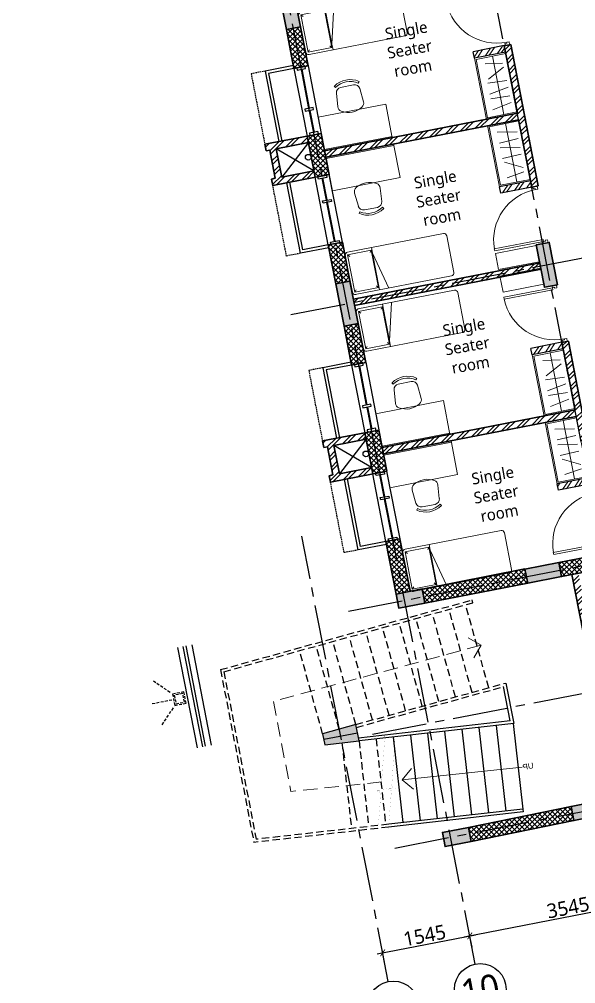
# Model space of a CAD drawing. Header units: millimetres. Extents: x -1107453 to -240403, y -265431 to 143409.
# Drawn here: x -269481 to -259794, y 19530 to 36316 of the extents above; entities that cross this region are included whole.
import ezdxf
from ezdxf.enums import TextEntityAlignment as Align

# ---------------------------------------------------------------- set-up
doc = ezdxf.new("R2010")
doc.units = ezdxf.units.MM
doc.header["$MEASUREMENT"] = 0
for name, pattern in [('CENTER2', [28.575, 19.05, -3.175, 3.175, -3.175]), ('DASHED2', [0.375, 0.25, -0.125]), ('HIDDEN', [0.375, 0.25, -0.125]), ('HIDDEN2', [4.7625, 3.175, -1.5875])]:
    doc.linetypes.add(name, pattern=pattern)
for name, color, linetype in [('A-Anno-Dims', 7, 'Continuous'), ('A-Anno-Grid Lines', 154, 'Continuous'), ('A-Elevation', 4, 'Continuous'), ('A-Steps', 3, 'Continuous'), ('A-Wall Patt', 8, 'Continuous'), ('A-Window', 4, 'Continuous'), ('Anno_Labels', 7, 'Continuous'), ('elel', 6, 'Continuous'), ('S-Conc Patt', 9, 'Continuous')]:
    doc.layers.add(name, color=color, linetype=linetype)
for name, color, linetype, lineweight in [('A-Detail Lines', 8, 'Continuous', 25), ('A-Door', 4, 'Continuous', 9), ('A-Wall Sec', 1, 'Continuous', 30), ('column hatch', 12, 'Continuous', 5), ('S-Concrete', 40, 'Continuous', 30), ('S-Reflected Beam', 60, 'Continuous', 25), ('STAIR', 3, 'Continuous', 9), ('text', 7, 'Continuous', 9), ('Wall HATCH', 8, 'Continuous', 15)]:
    doc.layers.add(name, color=color, linetype=linetype, lineweight=lineweight)
doc.layers.add('frntr', color=32, linetype='Continuous', lineweight=15, true_color=0xbd5e00)
doc.layers.add('I-Furniture', color=7, linetype='Continuous', lineweight=15, true_color=0xc76300)
doc.layers.get('S-Reflected Beam').off()
doc.styles.get("Standard").update_dxf_attribs({"font": 'trebuc.ttf'})
doc.dimstyles.new('IIITD_WD_L @ 100', dxfattribs={"dimscale": 100, "dimtxt": 2.5, "dimasz": 1, "dimexe": 0.5, "dimexo": 0.25, "dimgap": 0.3, "dimtad": 1, "dimdec": 0, "dimrnd": 1, "dimzin": 0, "dimdsep": 46, "dimtxsty": 'Standard', "dimblk": 'ARCHTICK', "dimcen": 0.2, "dimdle": 1, "dimclrd": 8, "dimclre": 8, "dimadec": 0, "dimazin": 0, "dimtfac": 1, "dimtdec": 0, "dimtofl": 0, "dimtmove": 0, "dimatfit": 0, "dimfxl": 2, "dimfxlon": 1, "dimtolj": 1, "dimtzin": 0, "dimlwd": -1, "dimlwe": -1, "dimarcsym": 0})
doc.dimstyles.new('IIITD_WD_M @ 100', dxfattribs={"dimscale": 100, "dimtxt": 1, "dimasz": 0.25, "dimexe": 0.25, "dimexo": 0.25, "dimgap": 0.3, "dimtad": 1, "dimdec": 0, "dimrnd": 2.5, "dimzin": 0, "dimdsep": 46, "dimtxsty": 'Standard', "dimblk": 'ARCHTICK', "dimcen": 0.2, "dimdle": 0.5, "dimclrd": 8, "dimclre": 254, "dimadec": 0, "dimazin": 0, "dimtfac": 1, "dimtdec": 0, "dimtofl": 0, "dimtmove": 0, "dimatfit": 0, "dimfxl": 100, "dimtolj": 1, "dimtzin": 0, "dimlwd": -1, "dimlwe": -1, "dimarcsym": 0})
pattern_1 = [(45, (-807589.64, 155953.76), (-106.066017, 106.066017), []), (45, (-807518.93, 155953.76), (-106.066017, 106.066017), [])]

# ---------------------------------------------------------------- blocks, each defined once
blk = doc.blocks.new('Cols Hostel')
at = {"layer": 'S-Conc Patt'}
h = blk.add_hatch(color=256, dxfattribs=at)
h.paths.add_polyline_path([(626562, 5668), (626812, 5668), (626812, 5218), (626562, 5218)])
h.paths.add_polyline_path([(626262, 5668), (626512, 5668), (626512, 5218), (626262, 5218)])
h.paths.add_polyline_path([(610501, 6261), (610751, 6261), (610751, 5811), (610501, 5811)])
h.paths.add_polyline_path([(633755, -13559), (633802, -13804), (633351, -13892), (633303, -13647)])
h.paths.add_polyline_path([(608436, -13975), (608436, -14225), (607987, -14225), (607987, -13975)])
h.paths.add_polyline_path([(639101, 2747), (639347, 2795), (639490, 2059), (639245, 2011)])
h.paths.add_polyline_path([(640105, -2416), (640351, -2368), (640494, -3105), (640248, -3152)])
h.paths.add_polyline_path([(631447, -4099), (631693, -4051), (631836, -4788), (631590, -4835)])
h.paths.add_polyline_path([(630444, 1064), (630689, 1112), (630832, 376), (630587, 328)])
h.paths.add_polyline_path([(608186, 6255), (608436, 6255), (608436, 5505), (608186, 5505)])
h.paths.add_polyline_path([(608186, 995), (608436, 995), (608436, 245), (608186, 245)])
h.paths.add_polyline_path([(608186, -4265), (608436, -4265), (608436, -5015), (608186, -5015)])
h.paths.add_polyline_path([(599366, -4265), (599616, -4265), (599616, -5015), (599366, -5015)])
h.paths.add_polyline_path([(599366, 995), (599616, 995), (599616, 245), (599366, 245)])
h.paths.add_polyline_path([(626561, 11103), (626811, 11103), (626811, 10353), (626561, 10353)])
h.paths.add_polyline_path([(626561, 17051), (626811, 17051), (626811, 16301), (626561, 16301)])
h.paths.add_polyline_path([(626561, 13871), (626811, 13871), (626811, 13121), (626561, 13121)])
h.paths.add_polyline_path([(610451, 11170), (610201, 11170), (610201, 10420), (610451, 10420)])
h.paths.add_polyline_path([(610451, 16301), (610201, 16301), (610201, 17051), (610451, 17051)])
h.paths.add_polyline_path([(610451, 13121), (610201, 13121), (610201, 13871), (610451, 13871)])
h.paths.add_polyline_path([(598411, 9225), (598661, 9225), (598661, 8475), (598411, 8475)])
h.paths.add_polyline_path([(603651, 16801), (603651, 17051), (602901, 17051), (602901, 16801)])
h.paths.add_polyline_path([(602901, 14630), (603151, 14630), (603151, 13880), (602901, 13880)])
h.paths.add_polyline_path([(596931, 9225), (597181, 9225), (597181, 8475), (596931, 8475)])
h.paths.add_polyline_path([(596931, 11170), (597181, 11170), (597181, 10420), (596931, 10420)])
h.paths.add_polyline_path([(602901, 11170), (603151, 11170), (603151, 10420), (602901, 10420)])
h.paths.add_polyline_path([(608436, 11170), (608186, 11170), (608186, 10420), (608436, 10420)])
h.paths.add_polyline_path([(604651, 11170), (604881, 11170), (604881, 10420), (604651, 10420)])
h.paths.add_polyline_path([(639550, 13200), (639796, 13248), (639939, 12512), (639694, 12464)])
h.paths.add_polyline_path([(634799, 10295), (634847, 10050), (634109, 9906), (634061, 10152)])
h.paths.add_polyline_path([(637666, -8396), (637892, -8352), (637980, -8804), (637754, -8848)])
h.paths.add_polyline_path([(636133, -13080), (636180, -13325), (635591, -13440), (635544, -13194)])
h.paths.add_polyline_path([(603151, 9225), (603151, 8995), (602401, 8995), (602401, 9225)])
h.paths.add_polyline_path([(642512, -9792), (642556, -10018), (642110, -10105), (642066, -9879)])
h.paths.add_polyline_path([(638556, -10561), (638600, -10787), (638148, -10875), (638104, -10649)])
h.paths.add_polyline_path([(642096, -7653), (642140, -7878), (641688, -7966), (641644, -7740)])
h.paths.add_polyline_path([(640153, -10027), (640379, -9983), (640465, -10425), (640239, -10468)])
h.paths.add_polyline_path([(640118, -8037), (640162, -8263), (639710, -8351), (639666, -8125)])
h.paths.add_polyline_path([(603151, -11965), (603151, -12195), (602701, -12195), (602701, -11965)])
h.paths.add_polyline_path([(603151, -10130), (602921, -10130), (602921, -9670), (603151, -9670)])
h.paths.add_polyline_path([(599111, -11965), (599111, -12195), (598661, -12195), (598661, -11965)])
h.paths.add_polyline_path([(599112, -9785), (599112, -10015), (598661, -10015), (598661, -9785)])
h.paths.add_polyline_path([(600791, -11735), (601021, -11735), (601021, -12195), (600791, -12195)])
h.paths.add_polyline_path([(601136, -9785), (601136, -10015), (600676, -10015), (600676, -9785)])
h.paths.add_polyline_path([(634937, -3421), (635163, -3377), (635306, -4113), (635080, -4157)])
h.paths.add_polyline_path([(635631, 2073), (635857, 2117), (636000, 1380), (635775, 1336)])
h.paths.add_polyline_path([(634717, 6775), (634674, 7001), (635410, 7144), (635454, 6918)])
h.paths.add_polyline_path([(631992, 11731), (632217, 11775), (632361, 11038), (632135, 10995)])
h.paths.add_polyline_path([(604651, 6255), (604881, 6255), (604881, 5505), (604651, 5505)])
h.paths.add_polyline_path([(639083, -12506), (639131, -12752), (638541, -12866), (638493, -12621)])
h.paths.add_polyline_path([(603152, -13975), (603152, -14225), (602552, -14225), (602552, -13975)])
h.paths.add_polyline_path([(638469, 11008), (638714, 11056), (638857, 10320), (638611, 10272)])
h.paths.add_polyline_path([(606268, -9785), (606268, -10035), (605668, -10035), (605668, -9785)])
h.paths.add_polyline_path([(599161, 5765), (599161, 6015), (598411, 6015), (598411, 5765)])
h.paths.add_polyline_path([(642896, -11765), (642944, -12011), (642503, -12096), (642455, -11851)])
h.paths.add_polyline_path([(606267, -13975), (606267, -14225), (605667, -14225), (605667, -13975)])
h.paths.add_polyline_path([(599113, -13975), (599113, -14225), (598662, -14225), (598662, -13975)])
h.paths.add_polyline_path([(626262, 11911), (626512, 11911), (626512, 11161), (626262, 11161)])
h.paths.add_polyline_path([(626261, 17051), (626511, 17051), (626511, 16301), (626261, 16301)])
h.paths.add_polyline_path([(610751, 16301), (610501, 16301), (610501, 17051), (610751, 17051)])
h.paths.add_polyline_path([(610501, 8731), (610751, 8731), (610751, 7981), (610501, 7981)])
h.paths.add_polyline_path([(626511, 7981), (626261, 7981), (626261, 8731), (626511, 8731)])
h.paths.add_polyline_path([(621251, 11236), (621021, 11236), (621021, 11836), (621251, 11836)])
h.paths.add_polyline_path([(610501, 11911), (610751, 11911), (610751, 11161), (610501, 11161)])
h.paths.add_polyline_path([(615991, 11236), (615761, 11236), (615761, 11836), (615991, 11836)])
h.paths.add_polyline_path([(635329, -8947), (635377, -9193), (634788, -9307), (634740, -9062)])
h.paths.add_polyline_path([(633933, 1743), (634159, 1786), (634302, 1050), (634076, 1006)])
h.paths.add_polyline_path([(604651, 995), (604881, 995), (604881, 245), (604651, 245)])
h.paths.add_polyline_path([(604651, -4265), (604881, -4265), (604881, -5015), (604651, -5015)])
h.paths.add_polyline_path([(626261, 13871), (626511, 13871), (626511, 13121), (626261, 13121)])
h.paths.add_polyline_path([(621021, 13796), (621251, 13796), (621251, 13196), (621021, 13196)])
h.paths.add_polyline_path([(615761, 13796), (615991, 13796), (615991, 13196), (615761, 13196)])
h.paths.add_polyline_path([(610751, 13121), (610501, 13121), (610501, 13871), (610751, 13871)])
h.paths.add_polyline_path([(633692, 12061), (633938, 12109), (634081, 11373), (633835, 11325)])
h.paths.add_polyline_path([(628502, 11052), (628747, 11100), (628891, 10364), (628645, 10316)])
h.paths.add_polyline_path([(596931, 14630), (597181, 14630), (597181, 13880), (596931, 13880)])
h.paths.add_polyline_path([(639922, 11291), (640167, 11338), (640310, 10602), (640064, 10555)])
h.paths.add_polyline_path([(638890, 16600), (639135, 16648), (639278, 15912), (639033, 15864)])
h.paths.add_polyline_path([(633032, 15458), (633277, 15505), (633421, 14769), (633175, 14721)])
h.paths.add_polyline_path([(632948, -9410), (632996, -9656), (632544, -9743), (632497, -9498)])
h.paths.add_polyline_path([(636635, -3091), (636861, -3047), (637004, -3783), (636778, -3827)])
h.paths.add_polyline_path([(639326, 7905), (639374, 7660), (638638, 7516), (638590, 7762)])
h.paths.add_polyline_path([(632930, 6906), (633155, 6950), (633298, 6214), (633073, 6170)])
h.paths.add_polyline_path([(629440, 6228), (629685, 6275), (629828, 5539), (629583, 5491)])
h.paths.add_polyline_path([(620836, 16801), (620836, 17051), (621436, 17051), (621436, 16801)])
h.paths.add_polyline_path([(615576, 16801), (615576, 17051), (616176, 17051), (616176, 16801)])
h.paths.add_polyline_path([(620836, 7981), (620836, 8231), (621436, 8231), (621436, 7981)])
h.paths.add_polyline_path([(615576, 7981), (615576, 8231), (616176, 8231), (616176, 7981)])
h.paths.add_polyline_path([(602401, 5785), (602401, 6015), (603151, 6015), (603151, 5785)])
h.paths.add_polyline_path([(602922, 995), (603152, 995), (603152, 245), (602922, 245)])
h.paths.add_polyline_path([(608436, -9785), (608436, -10035), (607987, -10035), (607987, -9785)])
h.paths.add_polyline_path([(602921, -4265), (603151, -4265), (603151, -5015), (602921, -5015)])
h.paths.add_polyline_path([(632225, 16801), (632225, 17051), (632975, 17051), (632975, 16801)])
at = {"layer": 'S-Concrete', "lineweight": 35}
for points in [[(630444, 1064), (630689, 1112), (630832, 376), (630587, 328)], [(631447, -4099), (631693, -4051), (631836, -4788), (631590, -4835)], [(635329, -8947), (635377, -9193), (634788, -9307), (634740, -9062), (635329, -8947)], [(636133, -13080), (636180, -13325), (635591, -13440), (635544, -13194), (636133, -13080)]]:
    blk.add_lwpolyline(points, close=True, dxfattribs=at)
for points in [[(634937, -3421), (635163, -3377), (635306, -4113), (635080, -4157), (634937, -3421)], [(632948, -9410), (632996, -9656), (632544, -9743), (632497, -9498), (632948, -9410)], [(633755, -13559), (633802, -13804), (633351, -13892), (633303, -13647), (633755, -13559)]]:
    blk.add_lwpolyline(points, dxfattribs=at)
blk = doc.blocks.new('ABL_Door_S - 1000 x 2100-11-3 Second Floor Lvl')
at = {"layer": 'A-Door', "color": 5}
for p, q in [((-500, 38), (-450, 38)), ((-500, -38), (-500, 38)), ((-450, 38), (-450, -3)), ((450, 38), (450, -3)), ((500, 38), (450, 38)), ((500, -38), (500, 38)), ((-500, -38), (-465, -38)), ((-465, -3), (-450, -3)), ((-465, -38), (-465, -3)), ((-430, -38), (-465, -38)), ((465, -3), (450, -3)), ((465, -38), (465, -3)), ((500, -38), (465, -38))]:
    blk.add_line(p, q, dxfattribs=at)
at = {"layer": 'A-Door', "color": 5, "lineweight": 18}
for p, q in [((-465, -38), (-465, -903)), ((-430, -38), (-430, -903)), ((-430, -903), (-465, -903))]:
    blk.add_line(p, q, dxfattribs=at)
at = {"layer": 'A-Door'}
blk.add_arc((-450, -2), 900, 271.2981, 359.9894, dxfattribs=at)
blk = doc.blocks.new('W 1200')
at = {"layer": 'A-Window', "linetype": 'HIDDEN', "ltscale": 100}
for p, q in [((552588, 7900), (552588, 9150)), ((552838, 7900), (552588, 7900))]:
    blk.add_line(p, q, dxfattribs=at)
at = {"layer": 'A-Window', "color": 2, "lineweight": 40}
for p, q in [((553463, 8720), (553463, 9110)), ((553463, 7990), (553463, 8680))]:
    blk.add_line(p, q, dxfattribs=at)
at = {"layer": 'A-Window', "color": 5}
for points in [[(553338, 7900), (552838, 7900), (552838, 9150)], [(553338, 7950), (552888, 7950), (552888, 9150)]]:
    blk.add_lwpolyline(points, dxfattribs=at)
at = {"layer": 'A-Window'}
for points in [[(553338, 7950), (553338, 9150)], [(553588, 7950), (553588, 9150)], [(553388, 8680), (553388, 8720), (553538, 8720), (553538, 8680), (553388, 8680)]]:
    blk.add_lwpolyline(points, dxfattribs=at)
for points in [[(553388, 9150), (553538, 9150), (553538, 9110), (553388, 9110)], [(553388, 7990), (553538, 7990), (553538, 7950), (553388, 7950)]]:
    blk.add_lwpolyline(points, close=True, dxfattribs=at)
blk = doc.blocks.new('s g h s l')
at = {"layer": 'S-Conc Patt'}
blk.add_hatch(color=256, dxfattribs=at).paths.add_polyline_path([(521138, -8797), (521138, -9087), (521738, -9040), (521738, -8844)])
at = {"layer": 'A-Elevation', "linetype": 'HIDDEN2', "ltscale": 40}
for p, q in [((523272, -7411), (518738, -7052)), ((518738, -7102), (518738, -7052)), ((523222, -7457), (518738, -7102)), ((523222, -7457), (523222, -10428)), ((523272, -7411), (523272, -10474)), ((521138, -8797), (518438, -8583)), ((521138, -8847), (518488, -8637)), ((520906, -10610), (523222, -10428)), ((520919, -10659), (523272, -10474))]:
    blk.add_line(p, q, dxfattribs=at)
at = {"layer": 'A-Elevation'}
for p, q in [((518438, -8583), (518438, -9300)), ((518488, -9245), (518488, -8637)), ((518488, -9245), (521138, -9037)), ((518438, -9300), (521138, -9087)), ((518566, -10794), (520906, -10610)), ((518570, -10844), (520919, -10659)), ((518566, -10794), (518570, -10844))]:
    blk.add_line(p, q, dxfattribs=at)
at = {"layer": 'A-Steps', "linetype": 'DASHED2', "ltscale": 500}
for p, q in [((518748, -8607), (518866, -7112)), ((519047, -8631), (519165, -7136)), ((519346, -8655), (519464, -7159)), ((519645, -8678), (519763, -7183)), ((519944, -8702), (520062, -7207)), ((520243, -8726), (520361, -7230)), ((520542, -8749), (520660, -7254)), ((520841, -8773), (520960, -7278)), ((521140, -8797), (521259, -7301)), ((521439, -8821), (521558, -7325)), ((521738, -8844), (521857, -7349)), ((521439, -9064), (521558, -10559)), ((520841, -9111), (520960, -10606)), ((521140, -9087), (521259, -10583))]:
    blk.add_line(p, q, dxfattribs=at)
at = {"layer": 'A-Steps'}
for p, q in [((519346, -9228), (519463, -10723)), ((519645, -9205), (519762, -10700)), ((519944, -9181), (520061, -10676)), ((520243, -9158), (520360, -10653)), ((520542, -9134), (520659, -10629)), ((518448, -9299), (518566, -10794)), ((518747, -9275), (518865, -10771)), ((519046, -9252), (519164, -10747))]:
    blk.add_line(p, q, dxfattribs=at)
at = {"layer": 'S-Concrete'}
blk.add_lwpolyline([(521138, -8797), (521738, -8844), (521738, -9040), (521138, -9087), (521138, -8797)], dxfattribs=at)
at = {"layer": 'STAIR', "color": 5, "const_width": 1}
for points in [[(520486, -9052), (520732, -9977), (520660, -10026), (520830, -9989), (520750, -10043), (520925, -10679)], [(520672, -9052), (520918, -9977), (520846, -10026), (521016, -9989), (520936, -10043), (521111, -10679)]]:
    blk.add_lwpolyline(points, dxfattribs=at)
at = {"layer": 'text'}
for p, q in [((518738, -7854), (518932, -7688)), ((518738, -7854), (518904, -8048)), ((520531, -9895), (520336, -9731)), ((518438, -10077), (520531, -9895)), ((520531, -9895), (520367, -10090))]:
    blk.add_line(p, q, dxfattribs=at)
at = {"layer": 'text', "linetype": 'DASHED2', "ltscale": 1000}
for p, q in [((518738, -7854), (522472, -8128)), ((522472, -8128), (522472, -9726)), ((520888, -9864), (522472, -9726))]:
    blk.add_line(p, q, dxfattribs=at)
at = {"layer": 'text', "insert": (518237, -10029), "char_height": 100, "width": 230.66, "attachment_point": 1}
blk.add_mtext('{\\fArial|b0|i0|c0|p34;UP}', dxfattribs=at)
blk = doc.blocks.new('_ArchTick')
at = {"color": 0, "linetype": 'ByBlock', "const_width": 0.15}
blk.add_lwpolyline([(-0.5, -0.5), (0.5, 0.5)], dxfattribs=at)
blk = doc.blocks.new('A$C4AD23F1D')
at = {"layer": 'I-Furniture', "true_color": 0xff4dff}
blk.add_hatch(color=211, dxfattribs=at).paths.add_polyline_path([(0, 25), (0, 0), (1200, 0), (1200, 25)])
at = {"layer": 'frntr', "color": 203, "true_color": 0xb63cc3}
blk.add_lwpolyline([(0, 0), (1200, 0), (1200, 25), (0, 25)], close=True, dxfattribs=at)
blk = doc.blocks.new('A$C0E3E786B')
at = {"layer": 'I-Furniture', "ltscale": 0.1}
for p, q in [((-1955, 216), (-1955, 866)), ((-1915, 872), (-1881, 837)), ((-1915, 872), (-1495, 872)), ((-1915, 211), (-1915, 872)), ((-1905, 916), (-205, 916)), ((-1495, 872), (-1521, 837)), ((-1495, 872), (-1495, 211)), ((-1481, 916), (-1481, 816)), ((-155, 866), (-155, 216)), ((-1481, 166), (-1481, 816)), ((-1481, 816), (-1320, 166)), ((-1915, 211), (-1881, 246)), ((-1915, 211), (-1495, 211)), ((-1495, 211), (-1521, 246)), ((-1915, 166), (-1915, 167)), ((-205, 166), (-1915, 166))]:
    blk.add_line(p, q, dxfattribs=at)
for centre, start, end in [((-1905, 866), 90, 180), ((-205, 866), 0, 90), ((-1905, 216), 180, 270), ((-205, 216), 270, 0)]:
    blk.add_arc(centre, 50, start, end, dxfattribs=at)
blk = doc.blocks.new('A$C30AF02BA')
at = {"layer": 'I-Furniture', "color": 9, "ltscale": 0.1, "true_color": 0xbababa}
for p, q in [((-224, 28), (-224, 1063)), ((-73, 913), (-374, 958)), ((-369, 684), (-70, 837)), ((-390, 615), (-60, 601)), ((-55, 482), (-393, 423)), ((-390, 340), (-60, 326)), ((-55, 207), (-393, 147))]:
    blk.add_line(p, q, dxfattribs=at)
at = {"layer": 'I-Furniture', "ltscale": 0.1}
blk.add_lwpolyline([(-537, 3), (-537, 1088), (13, 1088), (13, 3)], close=True, dxfattribs=at)
blk.add_lwpolyline([(13, 28), (-512, 28), (-512, 1063), (13, 1063)], dxfattribs=at)
blk = doc.blocks.new('chair1')
at = {"layer": 'I-Furniture'}
for p, q in [((-320, 228), (-84, 207)), ((16, 201), (42, 219)), ((1, 115), (1, -115)), ((-320, -228), (-84, -207)), ((16, -201), (42, -219))]:
    blk.add_line(p, q, dxfattribs=at)
for centre, radius, start, end in [((-108, 0), 351, 148.407, 211.593), ((-328, 135), 92.9, 85.0303, 148.407), ((-92, 115), 92.9, 0, 85.0303), ((-278, 0), 356, 325.6197, 34.3803), ((-278, 0), 387, 325.6197, 34.3803), ((-92, -115), 92.9, 274.9697, 0), ((-328, -135), 92.9, 211.593, 274.9697)]:
    blk.add_arc(centre, radius, start, end, dxfattribs=at)
blk = doc.blocks.new('RRRR')
at = {"layer": 'Wall HATCH'}
h = blk.add_hatch(dxfattribs=at)
h.set_pattern_fill('ANSI32', color=256, scale=400, angle=360, style=0)
h.paths.add_polyline_path([(-87944, 22553), (-88494, 22553), (-88494, 22668), (-87944, 22668)])
at = {"layer": 'A-Wall Sec'}
for p, q in [((-87944, 22668), (-88494, 22668)), ((-88494, 22553), (-88494, 22668)), ((-87944, 22553), (-88494, 22553))]:
    blk.add_line(p, q, dxfattribs=at)
at = {"layer": 'I-Furniture', "ltscale": 0.1}
blk.add_lwpolyline([(-91364, 23756), (-90164, 23756), (-90164, 23156), (-91364, 23156)], close=True, dxfattribs=at)
at = {"layer": 'I-Furniture', "xscale": -1, "rotation": 180}
blk.add_blockref('A$C30AF02BA', (-87958, 23756), dxfattribs=at)
at = {"layer": 'I-Furniture', "ltscale": 0.1, "xscale": -1, "rotation": 90}
blk.add_blockref('chair1', (-90764, 22723), dxfattribs=at)
at = {"layer": 'I-Furniture'}
blk.add_blockref('A$C0E3E786B', (-89404, 21140), dxfattribs=at)
blk = doc.blocks.new('sss')
at = {"layer": 'Wall HATCH'}
h = blk.add_hatch(dxfattribs=at)
h.set_pattern_fill('ANSI32', color=256, scale=400, angle=360, style=0)
h.set_pattern_definition([(45, (12972.95, 6724.33), (-106.06602, 106.06602), []), (45, (13043.66, 6724.33), (-106.06602, 106.06602), [])])
h.paths.add_polyline_path([(-74971, 29278), (-75521, 29278), (-75521, 29393), (-74971, 29393)])
at = {"layer": 'A-Wall Sec'}
for p, q in [((-74971, 29393), (-75521, 29393)), ((-75521, 29278), (-75521, 29393)), ((-74971, 29278), (-75521, 29278))]:
    blk.add_line(p, q, dxfattribs=at)
at = {"layer": 'frntr', "color": 203, "true_color": 0xb63cc3}
blk.add_lwpolyline([(-78391, 28190), (-77191, 28190), (-77191, 28215), (-78391, 28215)], close=True, dxfattribs=at)
at = {"layer": 'I-Furniture', "ltscale": 0.1}
blk.add_lwpolyline([(-78391, 28190), (-77191, 28190), (-77191, 28790), (-78391, 28790)], close=True, dxfattribs=at)
at = {"layer": 'I-Furniture', "extrusion": (0, 0, -1), "zscale": -1, "rotation": 180}
blk.add_blockref('A$C0E3E786B', (76431, 30806), dxfattribs=at)
at = {"layer": 'I-Furniture', "ltscale": 0.1, "rotation": 90}
blk.add_blockref('chair1', (-77791, 29223), dxfattribs=at)
at = {"layer": 'I-Furniture'}
blk.add_blockref('A$C30AF02BA', (-74985, 28189), dxfattribs=at)
at = {"layer": 'I-Furniture', "color": 32, "true_color": 0xd67c2e, "xscale": -1, "rotation": 180}
blk.add_blockref('A$C4AD23F1D', (-78391, 28215), dxfattribs=at)
blk = doc.blocks.new('Grid Head')
blk.add_circle((0, 0), 3)
at = {"layer": 'Anno_Labels'}
blk.add_attdef('GRID_NAME', text='', height=3, dxfattribs=at).set_placement((0, 0), align=Align.MIDDLE_CENTER)
blk = doc.blocks.new('*D1101')
at = {"layer": 'A-Anno-Dims', "color": 8, "transparency": 16777216}
for p, q in [((545837, -12400), (549513, -11685)), ((549453, -11901), (549405, -11655)), ((545973, -12577), (545925, -12332))]:
    blk.add_line(p, q, dxfattribs=at)
at = {"layer": 'A-Anno-Dims', "color": 8, "transparency": 16777216, "xscale": 100, "yscale": 100, "zscale": 100}
for p, rotation in [((549415, -11704), 11.00000000000686), ((545935, -12381), 191.0000000000068)]:
    blk.add_blockref('_ArchTick', p, dxfattribs=dict(at, rotation=rotation))
at = {"layer": 'A-Anno-Dims', "color": 0, "transparency": 16777216, "insert": (547645, -11888), "char_height": 250, "attachment_point": 5, "rotation": 11}
blk.add_mtext('\\A1;3545', dxfattribs=at)
blk = doc.blocks.new('_Open90')
at = {"color": 0, "linetype": 'ByBlock', "lineweight": -2}
for p, q in [((0, 0), (-1, 0)), ((-0.5, 0.5), (0, 0)), ((0, 0), (-0.5, -0.5))]:
    blk.add_line(p, q, dxfattribs=at)
blk = doc.blocks.new('*D1130')
at = {"layer": 'A-Anno-Dims', "color": 8, "transparency": 16777216}
for p, q in [((544321, -12695), (546033, -12362)), ((545973, -12577), (545925, -12332)), ((544457, -12872), (544409, -12626))]:
    blk.add_line(p, q, dxfattribs=at)
at = {"layer": 'A-Anno-Dims', "color": 8, "transparency": 16777216, "xscale": 100, "yscale": 100, "zscale": 100}
for p, rotation in [((545935, -12381), 11.00000000000771), ((544419, -12676), 191.0000000000077)]:
    blk.add_blockref('_ArchTick', p, dxfattribs=dict(at, rotation=rotation))
at = {"layer": 'A-Anno-Dims', "color": 0, "transparency": 16777216, "insert": (545147, -12374), "char_height": 250, "attachment_point": 5, "rotation": 11}
blk.add_mtext('\\A1;1545', dxfattribs=at)
blk = doc.blocks.new('Grid Girls Hostel')
at = {"layer": 'A-Anno-Dims'}
blk.add_line((543390.7, -8958.9), (543979.8, -8845), dxfattribs=at)
at = {"layer": 'A-Anno-Grid Lines', "linetype": 'CENTER2', "ltscale": 50}
for p, q in [((546030.4, -12871.7), (538541, 25657.8)), ((549510.2, -12195.2), (542822.9, 22208.1)), ((542821.1, -1566.3), (557324.7, 1252.9)), ((543824.8, -6729.7), (558328.3, -3910.5)), ((544516.2, -13176.5), (543009.3, -5424.5)), ((544241.4, -8869.5), (558745, -6050.3)), ((544626.8, -10852.3), (559130.4, -8033.1))]:
    blk.add_line(p, q, dxfattribs=at)
at = {"layer": 'A-Anno-Dims'}
ref = blk.add_blockref('Grid Head', (546116.2, -13313.4), dxfattribs=dict(at, xscale=150, yscale=150, zscale=150, rotation=11.00000000000739))
ref.add_attrib('GRID_NAME', '10', dxfattribs={"layer": '0', "height": 450, "rotation": 11}).set_placement((546116.2, -13313.4), align=Align.MIDDLE_CENTER)
ref = blk.add_blockref('Grid Head', (544602.1, -13618.3), dxfattribs=dict(at, xscale=150, yscale=150, zscale=150, rotation=11.00000000000739))
ref.add_attrib('GRID_NAME', '9A', dxfattribs={"layer": '0', "height": 450, "rotation": 11}).set_placement((544602.1, -13618.3), align=Align.MIDDLE_CENTER)
for p1, p2, distance, picture, middle in [((546030.4, -12871.7), (549510.2, -12195.2), 500, '*D1101', (547644.9, -11888.3)), ((544500.1, -13094), (546016.3, -12799.3), 426.3, '*D1130', (545147, -12374.4))]:
    dim = blk.add_aligned_dim(p1=p1, p2=p2, distance=distance, dimstyle='IIITD_WD_L @ 100', override={"dimldrblk": 'Open90', "dimarcsym": 1}, dxfattribs=at)
    dim.commit()
    dim.dimension.update_dxf_attribs({"geometry": picture, "text_midpoint": middle})

msp = doc.modelspace()

# ---------------------------------------------------------------- hatches: boundary and pattern name
at = {"layer": 'A-Wall Patt'}
h = msp.add_hatch(dxfattribs=at)
h.set_pattern_fill('ANSI37', color=256, scale=500, style=0)
h.paths.add_polyline_path([(-264225.2, 34330.4), (-264470.6, 34282.7), (-264401, 33924.4, -0.0000921), (-264401, 33924.4), (-264331.3, 33566.1), (-264085.9, 33613.8)])
h.paths.add_polyline_path([(-264585.8, 36185.6), (-264831.3, 36137.9), (-264699.6, 35460.6), (-264454.2, 35508.3)])
h.paths.add_polyline_path([(-264974.4, 36874.2), (-264729, 36921.9), (-264860.6, 37599.2), (-265106, 37551.5)])
h.paths.add_polyline_path([(-265228.9, 39493.7), (-265474.3, 39446), (-265404.6, 39087.7, -0.0001287), (-265404.6, 39087.7), (-265335, 38729.4), (-265089.6, 38777.1)])
h.paths.add_polyline_path([(-265703.3, 40624), (-265457.8, 40671.7), (-265589.5, 41349), (-265834.9, 41301.3)])
h = msp.add_hatch(dxfattribs=at)
h.set_pattern_fill('ANSI32', color=256, scale=400, angle=360, style=0)
h.set_pattern_definition(pattern_1)
h.paths.add_polyline_path([(-264353.3, 33679), (-264912.8, 33570.2), (-265008.2, 34061), (-264448.7, 34169.8)])
h.paths.add_polyline_path([(-264331.3, 33566.1), (-264470.6, 34282.7), (-265206.8, 34139.6), (-265184.9, 34026.7), (-265121.1, 34039.1), (-265025.7, 33548.3), (-265089.5, 33535.9), (-265067.6, 33423)])
edge = h.paths.add_edge_path()
edge.add_line((-260558.9, 33392.7), (-260446.1, 33414.6))
edge.add_line((-260446.1, 33414.6), (-260925, 35878.5))
edge.add_line((-260925, 35878.5), (-260944.6, 35874.7))
edge.add_line((-260944.6, 35874.7), (-260954.2, 35923.8))
edge.add_line((-260954.2, 35923.8), (-260993.4, 35916.2))
edge.add_arc((-261165.1, 36800), 900.4, 277.48733, 280.98939, ccw=False)
edge.add_line((-261047.7, 35907.3), (-260809.4, 34681.1))
edge.add_line((-260809.4, 34681.1), (-264166.5, 34028.5))
edge.add_line((-264166.5, 34028.5), (-264144.6, 33915.6))
edge.add_line((-264144.6, 33915.6), (-260787.4, 34568.2))
edge.add_line((-260787.4, 34568.2), (-260558.9, 33392.7))
h = msp.add_hatch(dxfattribs=at)
h.set_pattern_fill('ANSI37', color=256, scale=500, style=0)
h.paths.add_polyline_path([(-260629.9, 26502.7), (-260677.6, 26748.1), (-262469.7, 26399.8), (-262422, 26154.4)])
h.paths.add_polyline_path([(-259058.6, 27062.8), (-260088.6, 26862.6), (-260040.9, 26617.2), (-259010.9, 26817.4)])
h.paths.add_polyline_path([(-263857, 32435.8), (-264102.4, 32388.1), (-263970.7, 31710.8), (-263725.3, 31758.5)])
h.paths.add_polyline_path([(-263582.2, 31022.3), (-263827.6, 30974.6), (-263695.9, 30297.3), (-263450.5, 30345)])
h.paths.add_polyline_path([(-263221.6, 29167), (-263467, 29119.3), (-263397.3, 28761, -0.0000921), (-263397.3, 28761), (-263327.7, 28402.7), (-263082.3, 28450.4)])
h.paths.add_polyline_path([(-262853.3, 27272.5), (-263098.7, 27224.8), (-262921.3, 26312), (-262675.9, 26359.7)])
h = msp.add_hatch(dxfattribs=at)
h.set_pattern_fill('ANSI32', color=256, scale=400, angle=360, style=0)
h.set_pattern_definition(pattern_1)
h.paths.add_polyline_path([(-260398.5, 31964.6), (-260420.4, 32077.5), (-263664.7, 31446.8), (-263642.8, 31334)])
h = msp.add_hatch(dxfattribs=at)
h.set_pattern_fill('ANSI32', color=256, scale=400, angle=360, style=0)
h.set_pattern_definition(pattern_1)
h.paths.add_polyline_path([(-264004.6, 28897.7), (-263445, 29006.4), (-263349.6, 28515.6), (-263909.2, 28406.8)])
h.paths.add_polyline_path([(-263327.7, 28402.7), (-263467, 29119.3), (-264203.2, 28976.2), (-264181.2, 28863.3), (-264117.4, 28875.7), (-264022, 28384.9), (-264085.8, 28372.5), (-264063.9, 28259.6)])
h.paths.add_polyline_path([(-259921.3, 30715.2), (-260034.2, 30693.2), (-259805.7, 29517.7), (-263162.9, 28865.2), (-263140.9, 28752.3), (-259783.8, 29404.8), (-259531.4, 28106.6), (-259418.6, 28128.6)])
h = msp.add_hatch(dxfattribs=at)
h.set_pattern_fill('ANSI32', color=256, scale=400, angle=360, style=0)
h.set_pattern_definition([(45, (-259354, 24264.39), (-106.066, 106.066), []), (45, (-259283.28, 24264.39), (-106.066, 106.066), [])])
h.paths.add_polyline_path([(-259353.1, 24647.2), (-259466, 24625.3), (-259355.3, 24056.1), (-258767, 24170.4), (-258789, 24283.3), (-259264.4, 24190.9)])
h.paths.add_polyline_path([(-258926.3, 25596.2), (-259039.9, 25574.2), (-259017.9, 25461.3), (-258904.4, 25483.3)])
h.paths.add_polyline_path([(-258675.4, 24305.4), (-258724.4, 24295.9), (-258724.4, 24295.9), (-258724.5, 24295.7), (-258724.5, 24295.9), (-258789, 24283.3), (-258767, 24170.4), (-258746.7, 24174.4), (-258746.7, 24174.4), (-258673, 24188.7), (-258653.5, 24192.5)])
h.paths.add_polyline_path([(-259017.9, 25461.3), (-259039.9, 25574.2), (-259515.3, 25481.8), (-259747.1, 26674.3), (-259860, 26652.4), (-259466, 24625.3), (-259353.1, 24647.2), (-259493.3, 25368.9)])
h.paths.add_polyline_path([(-253729.7, 27843.8), (-253773.6, 28069.6), (-255300, 27772.9), (-255256.1, 27547.1)])
h.paths.add_polyline_path([(-257729.6, 27300.8), (-257876.8, 27272.2), (-257832.9, 27046.4), (-257685.7, 27075)])
h.paths.add_polyline_path([(-255752.2, 27688.6), (-257506, 27355.8), (-257462.1, 27130.1), (-255708.3, 27462.8)])
h.paths.add_polyline_path([(-257437.9, 27005.9), (-257663.7, 26962), (-257313.6, 25160.8), (-257112.6, 25199.9), (-257092.7, 25229.5)])
h.paths.add_polyline_path([(-256597, 25300.1), (-256862.1, 25248.6), (-256818.2, 25022.8), (-256553.1, 25074.3)])
h.paths.add_polyline_path([(-255222.8, 25567.2), (-255713.6, 25471.9), (-255669.7, 25246.1), (-255178.9, 25341.4)])
h.paths.add_polyline_path([(-253357, 25929.9), (-253622.7, 25878.3), (-253578.8, 25652.5), (-253313.1, 25704)])
h.paths.add_polyline_path([(-253278, 27930.7), (-253480.5, 27891.4), (-253499.2, 27863.5), (-253136.7, 25998.5), (-253106.9, 25978.4), (-252905.4, 26017.6)])
h.paths.add_polyline_path([(-255364.3, 27501), (-255397.3, 27523.3), (-255567.9, 27490.1), (-255590.1, 27457.2), (-255266.6, 25793), (-255040.8, 25836.9)])
h.paths.add_polyline_path([(-254953.1, 25385.3), (-254457.6, 25481.7), (-254501.5, 25707.4), (-254997, 25611.1), (-254953.1, 25385.3)])
h = msp.add_hatch(dxfattribs=at)
h.set_pattern_fill('ANSI37', color=256, scale=500, style=0)
h.set_pattern_definition([(45, (-260375.39, 22435.72), (-44.1942, 44.1942), []), (135, (-260375.39, 22435.72), (-44.1942, -44.1942), [])])
h.paths.add_polyline_path([(-259874.3, 22615.6), (-261663.3, 22251), (-261615.6, 22005.6), (-259826.6, 22370.2)])

# ---------------------------------------------------------------- linework, layer by layer
at = {"layer": 'A-Detail Lines', "ltscale": 15}
for p, q in [((-264448.7, 34169.8), (-264912.8, 33570.2)), ((-264353.3, 33679), (-265008.2, 34061)), ((-263349.6, 28515.6), (-264004.6, 28897.7)), ((-263445, 29006.4), (-263909.2, 28406.8))]:
    msp.add_line(p, q, dxfattribs=at)
at = {"layer": 'A-Detail Lines', "linetype": 'DASHED2', "ltscale": 200}
for points in [[(-266577, 24412), (-266615.2, 24608.4), (-266811.5, 24570.2), (-266773.4, 24373.9)], [(-266606.4, 24431.8), (-266635, 24579.1), (-266782.2, 24550.4), (-266753.6, 24403.2)]]:
    msp.add_lwpolyline(points, close=True, dxfattribs=at)
at = {"layer": 'A-Detail Lines'}
for centre in [(-264450.1, 33914.8), (-263446.4, 28751.5)]:
    msp.add_circle(centre, 50, dxfattribs=at)
at = {"layer": 'A-Elevation'}
for p, q in [((-266725.2, 25381.4), (-266385.6, 23634.3)), ((-266479.8, 25429.1), (-266140.2, 23682))]:
    msp.add_line(p, q, dxfattribs=at)
at = {"layer": 'A-Wall Sec', "lineweight": 35}
for p, q in [((-264699.6, 35460.6), (-264831.3, 36137.9)), ((-264585.8, 36185.6), (-264454.2, 35508.3)), ((-260925, 35878.5), (-261037.9, 35856.6)), ((-261037.9, 35856.6), (-260809.4, 34681.1)), ((-260925, 35878.5), (-260446.1, 33414.6)), ((-264454.2, 35508.3), (-264699.6, 35460.6)), ((-264166.5, 34028.5), (-260809.4, 34681.1)), ((-260787.4, 34568.2), (-264144.6, 33915.6)), ((-260787.4, 34568.2), (-260558.9, 33392.7)), ((-265206.8, 34139.6), (-264225.2, 34330.4)), ((-264331.3, 33566.1), (-264470.6, 34282.7)), ((-264225.2, 34330.4), (-264085.9, 33613.8)), ((-265184.9, 34026.7), (-265206.8, 34139.6)), ((-264448.7, 34169.8), (-265008.2, 34061)), ((-265121.1, 34039.1), (-265184.9, 34026.7)), ((-265025.7, 33548.3), (-265121.1, 34039.1)), ((-265008.2, 34061), (-264912.8, 33570.2)), ((-264085.9, 33613.8), (-265067.6, 33423)), ((-264912.8, 33570.2), (-264353.3, 33679)), ((-265089.5, 33535.9), (-265025.7, 33548.3)), ((-265067.6, 33423), (-265089.5, 33535.9)), ((-260446.1, 33414.6), (-260558.9, 33392.7)), ((-264102.4, 32388.1), (-263857, 32435.8)), ((-263857, 32435.8), (-263725.3, 31758.5)), ((-263970.7, 31710.8), (-264102.4, 32388.1)), ((-263664.7, 31446.8), (-260420.4, 32077.5)), ((-260398.5, 31964.6), (-263642.8, 31334)), ((-263695.9, 30297.3), (-263827.6, 30974.6)), ((-263582.2, 31022.3), (-263450.5, 30345)), ((-259921.3, 30715.2), (-260034.2, 30693.2)), ((-260034.2, 30693.2), (-259805.7, 29517.7)), ((-259921.3, 30715.2), (-259418.6, 28128.6)), ((-263450.5, 30345), (-263695.9, 30297.3)), ((-263162.9, 28865.2), (-259805.7, 29517.7)), ((-259783.8, 29404.8), (-263140.9, 28752.3)), ((-264203.2, 28976.2), (-263221.6, 29167)), ((-263327.7, 28402.7), (-263467, 29119.3)), ((-263221.6, 29167), (-263082.3, 28450.4)), ((-264181.2, 28863.3), (-264203.2, 28976.2)), ((-264117.4, 28875.7), (-264181.2, 28863.3)), ((-264022, 28384.9), (-264117.4, 28875.7)), ((-263445, 29006.4), (-264004.6, 28897.7)), ((-264004.6, 28897.7), (-263909.2, 28406.8)), ((-264085.8, 28372.5), (-264022, 28384.9)), ((-264063.9, 28259.6), (-264085.8, 28372.5)), ((-263082.3, 28450.4), (-264063.9, 28259.6)), ((-263909.2, 28406.8), (-263349.6, 28515.6)), ((-263098.7, 27224.8), (-262853.3, 27272.5)), ((-262921.3, 26312), (-263098.7, 27224.8)), ((-262853.3, 27272.5), (-262675.9, 26359.7)), ((-260088.6, 26862.6), (-259058.6, 27062.8)), ((-260677.6, 26748.1), (-262469.7, 26399.8)), ((-260040.9, 26617.2), (-259010.9, 26817.4)), ((-259860, 26652.4), (-259355.3, 24056.1)), ((-262422, 26154.4), (-260629.9, 26502.7))]:
    msp.add_line(p, q, dxfattribs=at)
for points in [[(-261663.3, 22251), (-259874.3, 22615.6)], [(-259826.6, 22370.2), (-261615.6, 22005.6)]]:
    msp.add_lwpolyline(points, dxfattribs=at)
at = {"layer": 'elel'}
for p, q in [((-266632, 25399.6), (-266292.4, 23652.4)), ((-266582.9, 25409.1), (-266243.3, 23661.9))]:
    msp.add_line(p, q, dxfattribs=at)
at = {"layer": 'I-Furniture'}
for points in [[(-261135.6, 31958.9), (-260428.8, 32096.3), (-260483.2, 32376.1), (-261189.9, 32238.7)], [(-261058.6, 31566.4), (-260351.8, 31703.8), (-260406.2, 31983.5), (-261112.9, 31846.2)]]:
    msp.add_lwpolyline(points, close=True, dxfattribs=at)

# ---------------------------------------------------------------- block references
at = {"rotation": 10.9991535342105}
for name, p in [('sss', (-181835.8, 21308)), ('RRRR', (-169927.1, 28033)), ('sss', (-180832.1, 16144.7)), ('RRRR', (-168923.6, 22864))]:
    msp.add_blockref(name, p, dxfattribs=at)
at = {"layer": 'A-Door', "rotation": 281.0000000010473}
for p in [(-261076.8, 36358.4), (-260073.2, 31195)]:
    msp.add_blockref('ABL_Door_S - 1000 x 2100-11-3 Second Floor Lvl', p, dxfattribs=at)
at = {"layer": 'A-Door', "xscale": -1}
for p, rotation in [((-260407.1, 32912.9), 281.0000000010473), ((-259379.6, 27626.8), 281.0000000010472)]:
    msp.add_blockref('ABL_Door_S - 1000 x 2100-11-3 Second Floor Lvl', p, dxfattribs=dict(at, rotation=rotation))
at = {"layer": 'column hatch', "xscale": -1}
for name, p, rotation in [('W 1200', (-809390.3, -62304.2), 190.9986527927918), ('W 1200', (-808386.7, -67467.5), 190.9986527927918), ('s g h s l', (246370, 131615.9), 10.94402931583119)]:
    msp.add_blockref(name, p, dxfattribs=dict(at, rotation=rotation))
at = {"layer": 'column hatch'}
for p, rotation in [((-805754.2, -81010.7), 11.00134720635866), ((-804750.5, -86174), 11.00134720637828)]:
    msp.add_blockref('W 1200', p, dxfattribs=dict(at, rotation=rotation))
at = {"layer": 'I-Furniture', "color": 32, "true_color": 0xd67c2e, "rotation": 10.9991535342105}
for p in [(-264138.4, 33891.4), (-263136.9, 28727.6)]:
    msp.add_blockref('A$C4AD23F1D', p, dxfattribs=at)
at = {"layer": 'S-Concrete'}
msp.add_blockref('Grid Girls Hostel', (-807572.5, 32743.4), dxfattribs=at)
at = {"layer": 'S-Reflected Beam'}
msp.add_blockref('Cols Hostel', (-895417.9, 35809.9), dxfattribs=at)

# ---------------------------------------------------------------- texts
at = {"layer": 'text', "lineweight": 35, "char_height": 200, "width": 1506.419, "attachment_point": 5, "rotation": 10.10397}
for insert in [(-262686.5, 35793.5), (-262181.2, 33199.6), (-261682.9, 30630.1), (-261181, 28048.4)]:
    msp.add_mtext('Single Seater room', dxfattribs=dict(at, insert=insert))

# ---------------------------------------------------------------- leaders
at = {"layer": 'A-Detail Lines', "linetype": 'DASHED2', "ltscale": 200}
for points in [[(-266856.8, 24600.7), (-267148.2, 24797.3)], [(-266823.1, 24466.1), (-267168.2, 24399)], [(-266803.9, 24328.7), (-267000.4, 24037.2)]]:
    msp.add_leader(points, dimstyle='IIITD_WD_M @ 100', override={"dimfxl": 2}, dxfattribs=at)

doc.saveas('drawing.dxf')
